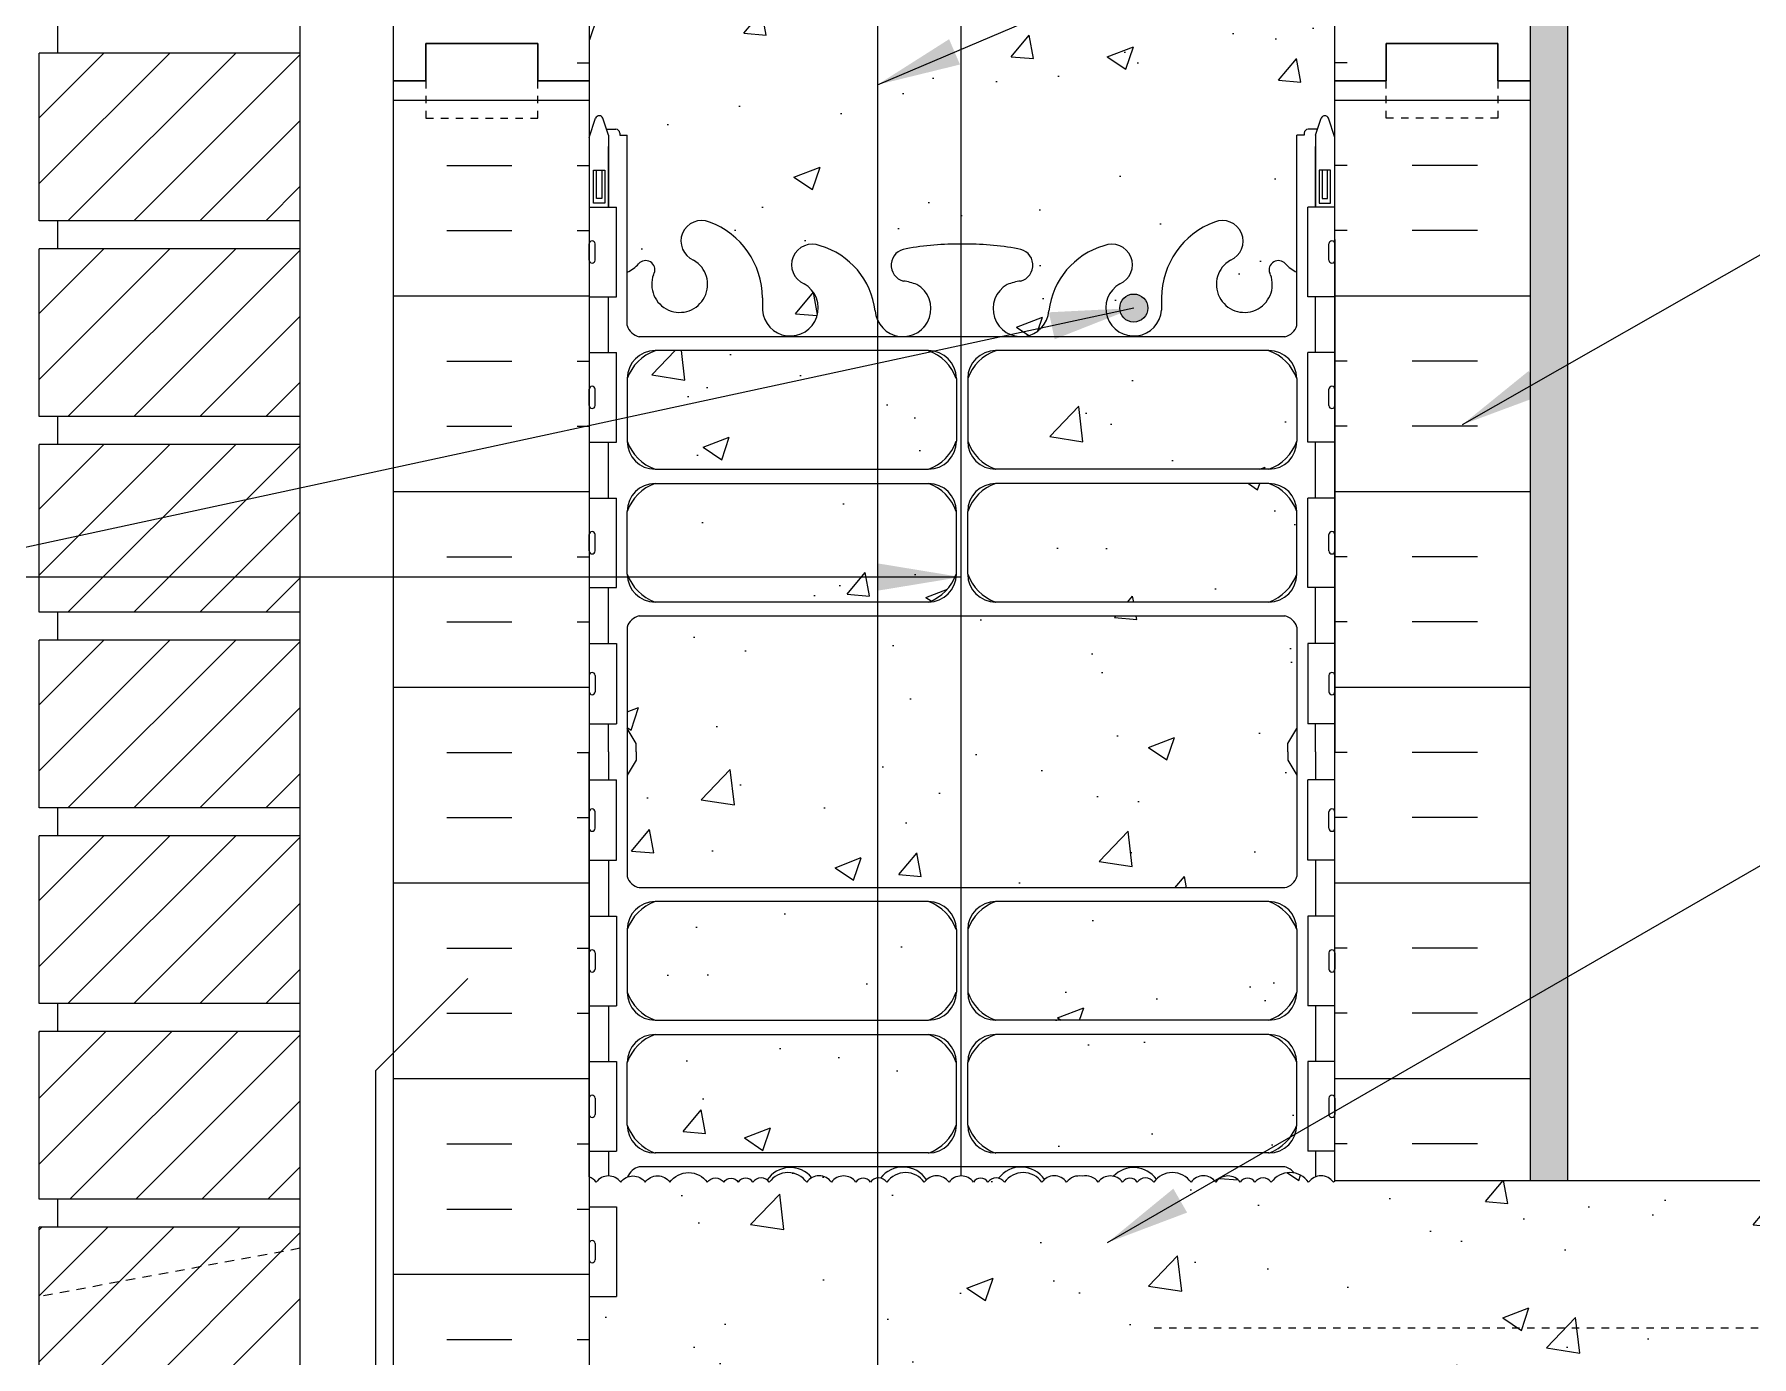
# Model space of a CAD drawing. Header units: inches. Extents: x 253.5 to 310.8, y 123.3 to 207.1.
# Drawn here: x 268.05 to 291.07, y 179.98 to 197.72 of the extents above; entities that cross this region are included whole.
import ezdxf

# ---------------------------------------------------------------- set-up
doc = ezdxf.new("R2010")
doc.units = ezdxf.units.IN
doc.header["$LTSCALE"] = 0.5
doc.header["$MEASUREMENT"] = 0
doc.linetypes.add('DASHED2', pattern=[0.375, 0.25, -0.125])
doc.linetypes.add('HIDDEN2', pattern=[0.1875, 0.125, -0.0625])
for name, color, linetype in [('HATCH', 12, 'Continuous'), ('line25', 2, 'Continuous'), ('LINE3', 3, 'Continuous'), ('LINE50', 5, 'Continuous'), ('LINE9', 9, 'Continuous'), ('TEXT', 4, 'Continuous'), ('Web_Edge', 9, 'Continuous')]:
    doc.layers.add(name, color=color, linetype=linetype)
doc.styles.add('DIM', font='romans.shx', dxfattribs={"width": 0.7})
doc.dimstyles.new('ext_12', dxfattribs={"dimscale": 12, "dimtxt": 0.075, "dimasz": 0.09375, "dimexe": 0.09375, "dimexo": 0.0625, "dimgap": 0.0625, "dimtad": 1, "dimdec": 1, "dimzin": 2, "dimdsep": 46, "dimlunit": 4, "dimtxsty": 'DIM', "dimcen": 0.09, "dimdle": 0.09375, "dimclrt": 4, "dimadec": 0, "dimazin": 0, "dimtfac": 1, "dimtdec": 1, "dimtmove": 2, "dimatfit": 3, "dimfxl": 1, "dimfrac": 2, "dimtolj": 1, "dimtzin": 0, "dimarcsym": 0})
pattern_1 = [(45, (204.37767, -13.7478), (-0.4419417, 0.4419417), [])]

msp = doc.modelspace()

# ---------------------------------------------------------------- hatches: boundary and pattern name
at = {"layer": 'HATCH'}
h = msp.add_hatch(dxfattribs=at)
h.set_pattern_fill('AR-CONC', color=256, scale=0.5)
h.set_pattern_definition([(50, (0, 0), (3.5863, -0.31376), [0.375, -4.125]), (355, (0, 0), (-0.693757, 3.76096), [0.3, -3.3]), (100.4514, (0.299, -0.026), (2.892544, 3.4472), [0.3187, -3.50571]), (46.1842, (0, 1), (5.336207, -0.827596), [0.5625, -6.1875]), (96.6356, (0.4447, 0.931), (4.67331, 4.87059), [0.47805, -5.25857]), (351.1842, (0, 1), (4.67331, 4.87059), [0.45, -4.95]), (21, (0.5, 0.75), (2.984535, -2.013094), [0.375, -4.125]), (326, (0.5, 0.75), (1.216577, 3.62575), [0.3, -3.3]), (71.4514, (0.7487, 0.5822), (4.201112, 1.612656), [0.3187, -3.50571]), (37.5, (0, 0), (0.0607993, 1.6644693), [0, -3.26, 0, -3.35, 0, -3.3125]), (7.5, (0, 0), (1.315348, 1.9720586), [0, -1.91, 0, -3.185, 0, -1.2625]), (327.5, (-1.115, 0), (2.669112, -0.1127744), [0, -1.25, 0, -3.9, 0, -5.175]), (317.5, (-1.615, 0), (2.915931, 0.500525), [0, -1.625, 0, -2.59, 0, -3.675])])
h.paths.add_polyline_path([(285.485, 206.096), (279.36, 206.096), (278.36, 207.096), (278.36, 205.096), (277.36, 206.096), (275.485, 206.096), (275.485, 203.29, 0.088416), (275.631, 203.192), (275.721, 203.192), (275.721, 203.151, -0.249069), (275.831, 202.943), (275.831, 202.876, -0.414214), (275.768, 202.813), (275.721, 202.813), (275.721, 202.743), (275.826, 202.743, -0.155529), (276.002, 202.609, 0.180914), (276.419, 202.298), (278, 201.945, 0.054974), (278.327, 201.909), (280.485, 201.909), (282.643, 201.909, 0.054974), (282.97, 201.945), (284.551, 202.298, 0.180914), (284.968, 202.609, -0.155529), (285.144, 202.743), (285.444, 202.743), (285.444, 202.243), (285.144, 202.243), (282.926, 201.747, 0.351061), (282.829, 201.625), (282.829, 201.412, 0.414214), (282.954, 201.287), (284.591, 201.287, 0.100756), (285.04, 201.415, -0.124673), (285.144, 201.443), (285.249, 201.443), (285.249, 201.513), (285.485, 201.513), (285.485, 203.16, -0.044931), (285.392, 203.106, 0.394118), (285.382, 203.08, 0.091123), (285.337, 203.158, 0.337614), (285.284, 203.17, 0.040132), (285.249, 203.151), (285.249, 203.192), (285.339, 203.192, 0.08841), (285.485, 203.29)])
h.paths.add_polyline_path([(285.485, 199.097, 0.08841), (285.339, 199.195), (285.249, 199.195), (285.249, 199.236, -0.249069), (285.139, 199.443), (285.139, 199.511, -0.414214), (285.201, 199.573), (285.249, 199.573), (285.249, 199.643), (285.144, 199.643, 0.231736), (284.786, 199.492, -0.8344), (284.575, 199.618), (284.587, 199.639, 2.155404), (284.048, 199.445, -1), (283.834, 198.934, -0.311223), (283.125, 199.95), (283.126, 200.115, 1.661382), (282.565, 199.762, -1), (282.351, 199.251, -0.30095), (281.615, 200.123, 1.661382), (281.054, 199.77, 0.055617), (281.233, 199.725, -0.843243), (281.199, 199.293, -0.047544), (280.485, 199.228, -0.047544), (279.771, 199.293, -0.843243), (279.737, 199.725, 0.055617), (279.916, 199.77, 1.661382), (279.355, 200.123, -0.30095), (278.619, 199.251, -1), (278.405, 199.762, 1.661382), (277.844, 200.115), (277.845, 199.95, -0.311223), (277.136, 198.934, -1), (276.922, 199.445, 2.155404), (276.383, 199.639), (276.395, 199.618, -0.834375), (276.184, 199.492, 0.23174), (275.826, 199.643), (275.721, 199.643), (275.721, 199.573), (275.768, 199.573, -0.414214), (275.831, 199.511), (275.831, 199.443, -0.249069), (275.721, 199.236), (275.721, 199.195), (275.631, 199.195, 0.088416), (275.485, 199.097), (275.485, 197.097), (275.485, 196.338), (275.57, 196.598, -0.6), (275.67, 196.598), (275.719, 196.448), (275.845, 196.448, -0.414214), (275.895, 196.398), (275.895, 196.368), (275.995, 196.368), (275.995, 194.531, 0.108933), (276.148, 194.644, -0.8344), (276.359, 194.519), (276.347, 194.498, 2.155404), (276.886, 194.692, -1), (277.1, 195.203, -0.311223), (277.809, 194.187), (277.808, 194.022, 1.661382), (278.369, 194.375, -1), (278.583, 194.886, -0.30095), (279.319, 194.014, 1.661382), (279.88, 194.366, 0.055617), (279.701, 194.412, -0.843243), (279.735, 194.844, -0.049932), (280.485, 194.909, -0.049932), (281.235, 194.844, -0.843243), (281.269, 194.412, 0.055617), (281.09, 194.366, 1.661382), (281.651, 194.014, -0.30095), (282.387, 194.886, -1), (282.601, 194.375, 1.661382), (283.162, 194.022), (283.161, 194.187, -0.311223), (283.87, 195.203, -1), (284.084, 194.692, 2.155404), (284.623, 194.498), (284.611, 194.519, -0.834375), (284.822, 194.644, 0.10894), (284.975, 194.531), (284.975, 196.368), (285.075, 196.368), (285.075, 196.398, -0.414214), (285.125, 196.448), (285.251, 196.448), (285.3, 196.598, -0.6), (285.4, 196.598), (285.485, 196.338)])
h.paths.add_polyline_path([(284.975, 189.771, 0.268138), (284.814, 189.919), (276.156, 189.919, 0.268156), (275.995, 189.771), (275.995, 188.41), (276.115, 188.21), (276.115, 188.097), (276.115, 187.985), (275.995, 187.785), (275.995, 186.423, 0.268156), (276.156, 186.275), (284.814, 186.275, 0.268138), (284.975, 186.423), (284.975, 187.785), (284.855, 187.985), (284.855, 188.097), (284.855, 188.21), (284.975, 188.41)])
h.paths.add_polyline_path([(280.409, 193.104, 0.225652), (280.034, 193.479), (276.37, 193.479, 0.225652), (275.995, 193.104), (275.995, 192.263, 0.225652), (276.37, 191.888), (280.034, 191.888, 0.225652), (280.409, 192.263)])
h.paths.add_polyline_path([(280.409, 191.322, 0.225652), (280.034, 191.697), (276.37, 191.697, 0.225652), (275.995, 191.322), (275.995, 190.482, 0.225652), (276.37, 190.107), (280.034, 190.107, 0.225652), (280.409, 190.482)])
h.paths.add_polyline_path([(284.975, 191.322, 0.225652), (284.6, 191.697), (280.936, 191.697, 0.225652), (280.561, 191.322), (280.561, 190.482, 0.225652), (280.936, 190.107), (284.6, 190.107, 0.225652), (284.975, 190.482)])
h.paths.add_polyline_path([(284.975, 192.263), (284.975, 193.104, 0.225652), (284.6, 193.479), (280.936, 193.479, 0.225652), (280.561, 193.104), (280.561, 192.263, 0.225652), (280.936, 191.888), (284.6, 191.888, 0.225652)])
h.paths.add_polyline_path([(280.409, 185.713, 0.225652), (280.034, 186.088), (276.37, 186.088, 0.225652), (275.995, 185.713), (275.995, 184.872, 0.225652), (276.37, 184.497), (280.034, 184.497, 0.225652), (280.409, 184.872)])
h.paths.add_polyline_path([(280.409, 183.931, 0.225652), (280.034, 184.306), (276.37, 184.306, 0.225652), (275.995, 183.931), (275.995, 183.091, 0.225652), (276.37, 182.716), (280.034, 182.716, 0.225652), (280.409, 183.091)])
h.paths.add_polyline_path([(284.975, 183.931, 0.225652), (284.6, 184.306), (280.936, 184.306, 0.225652), (280.561, 183.931), (280.561, 183.091, 0.225652), (280.936, 182.716), (284.6, 182.716, 0.225652), (284.975, 183.091)])
h.paths.add_polyline_path([(284.975, 185.713, 0.225652), (284.6, 186.088), (280.936, 186.088, 0.225652), (280.561, 185.713), (280.561, 184.872, 0.225652), (280.936, 184.497), (284.6, 184.497, 0.225652), (284.975, 184.872)])
h.paths.add_polyline_path([(297.133, 181.714), (297.133, 182.347), (285.485, 182.347, 0.039371), (285.465, 182.323, 0.520567), (285.133, 182.323, 0.520567), (284.632, 182.323, 0.520567), (284.41, 182.323, 0.56456), (284.216, 182.325, 0.513194), (283.888, 182.323, 0.520567), (283.556, 182.323, 0.520567), (283.055, 182.323, 0.520567), (282.833, 182.323, 0.56456), (282.639, 182.325, 0.513194), (282.311, 182.323, 0.309785), (282.096, 182.403, 0.302013), (281.888, 182.323, 0.520567), (281.556, 182.323, 0.520567), (281.055, 182.323, 0.520567), (280.833, 182.323, 0.56456), (280.639, 182.325, 0.513194), (280.311, 182.323, 0.520567), (279.979, 182.323, 0.520567), (279.478, 182.323, 0.520567), (279.256, 182.323, 0.56456), (279.062, 182.325, 0.513194), (278.734, 182.323, 0.520567), (278.402, 182.323, 0.520567), (277.901, 182.323, 0.520567), (277.679, 182.323, 0.56456), (277.485, 182.325, 0.56456), (277.291, 182.323, 0.520567), (277.069, 182.323, 0.520567), (276.568, 182.323, 0.520567), (276.236, 182.323, 0.513194), (275.908, 182.325, 0.513194), (275.58, 182.323, 0.151268), (275.485, 182.396), (275.485, 181.992), (275.85, 181.992), (275.85, 180.792), (275.485, 180.792), (275.485, 179.097, -0.56456), (275.679, 179.095, -0.520567), (275.901, 179.095, -0.520567), (276.402, 179.095, -0.520567), (276.734, 179.095, -0.513194), (277.062, 179.097, -0.56456), (277.256, 179.095, -0.520567), (277.478, 179.095, -0.520567), (277.979, 179.095, -0.520567), (278.311, 179.095, -0.513194), (278.639, 179.097, -0.56456), (278.833, 179.095, -0.520567), (279.055, 179.095, -0.520567), (279.556, 179.095, -0.520567), (279.888, 179.095, -0.513194), (280.216, 179.097, -0.56456), (280.41, 179.095, -0.520567), (280.632, 179.095, -0.520567), (281.133, 179.095, -0.343744), (281.371, 179.168, -0.41777), (281.8, 179.095, -0.520567), (282.022, 179.095, -0.56456), (282.216, 179.097, -0.56456), (282.41, 179.095, -0.520567), (282.632, 179.095, -0.520567), (283.133, 179.095, -0.520567), (283.465, 179.095, -0.039371), (283.485, 179.12, -0.584831), (283.837, 179.095, -0.520567), (284.338, 179.095, -0.520567), (284.56, 179.095, -0.56456), (284.754, 179.097, -0.56456), (284.948, 179.095, -0.520567), (285.17, 179.095, -0.406516), (285.485, 179.097), (286.172, 179.097), (286.172, 178.597), (287.672, 178.597), (287.672, 179.097), (287.672, 179.597), (297.133, 179.597), (297.133, 179.714), (298.133, 180.714), (296.133, 180.714)])
edge = h.paths.add_edge_path()
edge.add_line((301.375, 180.72), (301.053, 180.72))
edge.add_line((301.053, 180.72), (301.053, 180.845))
edge.add_line((301.053, 180.845), (301.396, 180.845))
edge.add_arc((301.278, 180.47), 0.393, -69.7322, 72.5069, ccw=False)
edge.add_line((301.414, 180.101), (300.983, 179.979))
edge.add_arc((301.041, 179.847), 0.144, 113.7456, 240.3185)
edge.add_line((300.97, 179.722), (301.438, 179.722))
edge.add_arc((301.466, 179.26), 0.463, 46.7137, 93.5654, ccw=False)
edge.add_line((301.784, 179.597), (304.693, 179.597))
edge.add_line((304.693, 179.597), (304.693, 180.37))
edge.add_spline(control_points=[(304.693, 180.37), (303.651, 180.931), (301.86, 181.894), (299.937, 181.34), (299.133, 181.108)], knot_values=[0, 0, 0, 0, 3.379125, 5.806437, 5.806437, 5.806437, 5.806437], degree=3, periodic=0)
edge.add_line((299.133, 181.108), (298.133, 180.108))
edge.add_line((298.133, 180.108), (298.133, 179.597))
edge.add_line((298.133, 179.597), (298.53, 179.597))
edge.add_line((298.53, 179.597), (300.942, 179.597))
edge.add_arc((301.041, 179.847), 0.269, 111.5979, 248.4021, ccw=False)
edge.add_line((300.942, 180.097), (301.375, 180.22))
edge.add_arc((301.278, 180.47), 0.268, 291.22, 428.78)
edge = h.paths.add_edge_path()
edge.add_line((304.693, 182.347), (298.133, 182.347))
edge.add_line((298.133, 182.347), (298.133, 182.108))
edge.add_line((298.133, 182.108), (297.133, 181.108))
edge.add_line((297.133, 181.108), (299.133, 181.108))
edge.add_spline(control_points=[(299.133, 181.108), (299.937, 181.34), (301.86, 181.894), (303.651, 180.931), (304.693, 180.37)], knot_values=[0, 0, 0, 0, 2.427311, 5.806437, 5.806437, 5.806437, 5.806437], degree=3, periodic=0)
edge.add_line((304.693, 180.37), (304.693, 182.347))
h.paths.add_polyline_path([(284.975, 178.368), (285.075, 178.368), (285.075, 178.398, -0.414214), (285.125, 178.448), (285.251, 178.448), (285.294, 178.58, -0.725737), (285.4, 178.598), (285.485, 178.338), (285.485, 179.097, 0.406516), (285.17, 179.095, 0.520567), (284.948, 179.095, 0.56456), (284.754, 179.097, 0.56456), (284.56, 179.095, 0.520567), (284.338, 179.095, 0.520567), (283.837, 179.095, 0.520567), (283.505, 179.095, 0.039371), (283.485, 179.12, 0.039371), (283.465, 179.095, 0.520567), (283.133, 179.095, 0.520567), (282.632, 179.095, 0.520567), (282.41, 179.095, 0.56456), (282.216, 179.097, 0.56456), (282.022, 179.095, 0.520567), (281.8, 179.095, 0.41777), (281.371, 179.168, 0.343744), (281.133, 179.095, 0.520567), (280.632, 179.095, 0.520567), (280.41, 179.095, 0.56456), (280.216, 179.097, 0.513194), (279.888, 179.095, 0.520567), (279.556, 179.095, 0.520567), (279.055, 179.095, 0.520567), (278.833, 179.095, 0.56456), (278.639, 179.097, 0.513194), (278.311, 179.095, 0.520567), (277.979, 179.095, 0.520567), (277.478, 179.095, 0.520567), (277.256, 179.095, 0.56456), (277.062, 179.097, 0.513194), (276.734, 179.095, 0.520567), (276.402, 179.095, 0.520567), (275.901, 179.095, 0.520567), (275.679, 179.095, 0.56456), (275.485, 179.097), (275.485, 178.338), (275.564, 178.58, -0.725737), (275.67, 178.598), (275.719, 178.448), (275.845, 178.448, -0.414214), (275.895, 178.398), (275.895, 178.368), (275.995, 178.368), (275.995, 176.531, 0.108933), (276.148, 176.644, -0.940476), (276.346, 176.493, 2.135543), (276.886, 176.692, -1), (277.1, 177.203, -0.311223), (277.809, 176.187), (277.808, 176.022, 1.661382), (278.369, 176.375, -1), (278.583, 176.886, -0.307094), (279.321, 175.99, 1.604516), (279.88, 176.366, 0.055617), (279.701, 176.412, -0.843243), (279.735, 176.844, -0.049932), (280.485, 176.909, -0.049932), (281.235, 176.844, -0.843243), (281.269, 176.412, 0.055617), (281.09, 176.366, 1.604516), (281.648, 175.99, -0.307094), (282.387, 176.886, -1), (282.601, 176.375, 1.661382), (283.162, 176.022), (283.161, 176.168, -0.316114), (283.87, 177.203, -1), (284.084, 176.692, 2.135543), (284.624, 176.493, -0.940447), (284.822, 176.644, 0.10894), (284.975, 176.531)])
h.paths.add_polyline_path([(280.409, 173.322, 0.225652), (280.034, 173.697), (276.37, 173.697, 0.225652), (275.995, 173.322), (275.995, 172.482, 0.225652), (276.37, 172.107), (280.034, 172.107, 0.225652), (280.409, 172.482)])
h.paths.add_polyline_path([(280.409, 175.104, 0.225652), (280.034, 175.479), (276.37, 175.479, 0.225652), (275.995, 175.104), (275.995, 174.263, 0.225652), (276.37, 173.888), (280.034, 173.888, 0.225652), (280.409, 174.263)])
h.paths.add_polyline_path([(284.975, 174.263), (284.975, 175.104, 0.225652), (284.6, 175.479), (280.936, 175.479, 0.225652), (280.561, 175.104), (280.561, 174.263, 0.225652), (280.936, 173.888), (284.6, 173.888, 0.225652)])
h.paths.add_polyline_path([(284.975, 173.322, 0.225652), (284.6, 173.697), (280.936, 173.697, 0.225652), (280.561, 173.322), (280.561, 172.482, 0.225652), (280.936, 172.107), (284.6, 172.107, 0.225652), (284.975, 172.482)])
h.paths.add_polyline_path([(284.975, 171.771, 0.268138), (284.814, 171.919), (276.156, 171.919, 0.268156), (275.995, 171.771), (275.995, 170.41), (276.115, 170.21), (276.115, 170.097), (276.115, 169.985), (275.995, 169.785), (275.995, 168.423, 0.268156), (276.156, 168.275), (284.814, 168.275, 0.268138), (284.975, 168.423), (284.975, 169.785), (284.855, 169.985), (284.855, 170.097), (284.855, 170.21), (284.975, 170.41)])
h.paths.add_polyline_path([(280.409, 167.713, 0.225652), (280.034, 168.088), (276.37, 168.088, 0.225652), (275.995, 167.713), (275.995, 166.872, 0.225652), (276.37, 166.497), (280.034, 166.497, 0.225652), (280.409, 166.872)])
h.paths.add_polyline_path([(280.409, 165.931, 0.225652), (280.034, 166.306), (276.37, 166.306, 0.225652), (275.995, 165.931), (275.995, 165.091, 0.225652), (276.37, 164.716), (280.034, 164.716, 0.225652), (280.409, 165.091)])
h.paths.add_polyline_path([(284.975, 165.931, 0.225652), (284.6, 166.306), (280.936, 166.306, 0.225652), (280.561, 165.931), (280.561, 165.091, 0.225652), (280.936, 164.716), (284.6, 164.716, 0.225652), (284.975, 165.091)])
h.paths.add_polyline_path([(284.975, 167.713, 0.225652), (284.6, 168.088), (280.936, 168.088, 0.225652), (280.561, 167.713), (280.561, 166.872, 0.225652), (280.936, 166.497), (284.6, 166.497, 0.225652), (284.975, 166.872)])
h.paths.add_polyline_path([(285.485, 161.857), (285.4, 161.596, -0.6), (285.3, 161.596), (285.251, 161.746), (285.125, 161.746, -0.414214), (285.075, 161.796), (285.075, 161.826), (284.975, 161.826), (284.975, 163.663, 0.108935), (284.822, 163.55, -0.8344), (284.611, 163.676), (284.623, 163.697, 2.155404), (284.084, 163.502, -1), (283.87, 162.991, -0.311223), (283.161, 164.007), (283.162, 164.172, 1.661382), (282.601, 163.82, -1), (282.387, 163.309, -0.30095), (281.651, 164.181, 1.661382), (281.09, 163.828, 0.055617), (281.269, 163.783, -0.843243), (281.235, 163.35, -0.049932), (280.485, 163.286, -0.049932), (279.735, 163.35, -0.843243), (279.701, 163.783, 0.055617), (279.88, 163.828, 1.661382), (279.319, 164.181, -0.30095), (278.583, 163.309, -1), (278.369, 163.82, 1.661382), (277.808, 164.172), (277.809, 164.007, -0.311223), (277.1, 162.991, -1), (276.886, 163.502, 2.155404), (276.347, 163.697), (276.359, 163.676, -0.834375), (276.148, 163.55, 0.108938), (275.995, 163.663), (275.995, 161.826), (275.895, 161.826), (275.895, 161.796, -0.414214), (275.845, 161.746), (275.719, 161.746), (275.67, 161.596, -0.6), (275.57, 161.596), (275.485, 161.857), (275.485, 161.097), (275.485, 159.097, 0.088416), (275.631, 159), (275.721, 159), (275.721, 158.958, -0.249069), (275.831, 158.751), (275.831, 158.684, -0.414214), (275.768, 158.621), (275.721, 158.621), (275.721, 158.551), (275.826, 158.551, 0.231736), (276.184, 158.702, -0.8344), (276.395, 158.577), (276.383, 158.555, 2.155404), (276.922, 158.75, -1), (277.136, 159.261, -0.311223), (277.845, 158.245), (277.844, 158.08, 1.661382), (278.405, 158.432, -1), (278.619, 158.944, -0.30095), (279.355, 158.071, 1.661382), (279.916, 158.424, 0.055617), (279.737, 158.47, -0.843243), (279.771, 158.902, -0.047544), (280.485, 158.967, -0.047544), (281.199, 158.902, -0.843243), (281.233, 158.47, 0.055617), (281.054, 158.424, 1.661382), (281.615, 158.071, -0.30095), (282.351, 158.944, -1), (282.565, 158.432, 1.661382), (283.126, 158.08), (283.125, 158.245, -0.311223), (283.834, 159.261, -1), (284.048, 158.75, 2.155404), (284.587, 158.555), (284.575, 158.577, -0.834375), (284.786, 158.702, 0.23174), (285.144, 158.551), (285.249, 158.551), (285.249, 158.621), (285.201, 158.621, -0.414214), (285.139, 158.684), (285.139, 158.751, -0.249069), (285.249, 158.958), (285.249, 159), (285.339, 159, 0.08841), (285.485, 159.097), (285.485, 161.097)])
h.paths.add_polyline_path([(285.485, 154.905, 0.08841), (285.339, 155.002), (285.249, 155.002), (285.249, 155.044, -0.249069), (285.139, 155.251), (285.139, 155.319, -0.414214), (285.201, 155.381), (285.249, 155.381), (285.249, 155.451), (285.144, 155.451, -0.168672), (284.958, 155.601, 0.17445), (284.551, 155.896), (282.97, 156.249, 0.054974), (282.643, 156.285), (280.485, 156.285), (278.327, 156.285, 0.054974), (278, 156.249), (276.419, 155.896, 0.17445), (276.012, 155.601, -0.168672), (275.826, 155.451), (275.721, 155.451), (275.721, 155.381), (275.768, 155.381, -0.414214), (275.831, 155.319), (275.831, 155.251, -0.249069), (275.721, 155.044), (275.721, 155.002), (275.631, 155.002, 0.088416), (275.485, 154.905), (275.485, 152.097), (279.688, 152.097), (280.688, 151.097), (280.688, 153.097), (281.688, 152.097), (285.485, 152.097)])
h = msp.add_hatch(dxfattribs=at)
h.set_pattern_fill('INSUL', color=256, scale=7, style=0)
h.set_pattern_definition([(0, (-2650.6766, -199.9123), (0, 2.625), []), (0, (-2650.6766, -199.0373), (0, 2.625), [0.875, -0.875]), (0, (-2650.6766, -198.1623), (0, 2.625), [0.875, -0.875])])
h.paths.add_polyline_path([(275.36, 206.096), (272.86, 206.096), (272.86, 197.097), (273.297, 197.097), (273.297, 197.597), (274.797, 197.597), (274.797, 197.097), (275.485, 197.097), (275.485, 205.971)])
h = msp.add_hatch(dxfattribs=at)
h.set_pattern_fill('INSUL', color=256, scale=7, style=0)
h.set_pattern_definition([(180, (3211.6466, -199.9123), (0, 2.625), []), (180, (3211.6466, -199.0373), (0, 2.625), [0.875, -0.875]), (180, (3211.6466, -198.1623), (0, 2.625), [0.875, -0.875])])
h.paths.add_polyline_path([(288.11, 206.096), (285.485, 206.096), (285.485, 197.097), (286.172, 197.097), (286.172, 197.597), (287.672, 197.597), (287.672, 197.097), (288.11, 197.097)])
h = msp.add_hatch(dxfattribs=at)
h.set_pattern_fill('AR-SAND', color=256, scale=0.25, style=0)
h.set_pattern_definition([(37.5, (223.66303, 73.79033), (-0.0157483, 0.4817059), [0, -0.38, 0, -0.425, 0, -0.40625]), (7.5, (223.663, 73.7903), (0.4424442, 0.7055365), [0, -0.205, 0, -0.3425, 0, -0.13125]), (327.5, (223.35553, 73.79033), (0.7785355, 0.0014148), [0, -0.125, 0, -0.45, 0, -0.5875]), (317.5, (223.3555, 73.7903), (0.7515317, 0.219419), [0, -0.0625, 0, -0.295, 0, -0.3375])])
h.paths.add_polyline_path([(288.61, 206.096), (288.11, 206.096), (288.11, 197.097), (288.11, 182.347), (288.61, 182.347)])
h = msp.add_hatch(dxfattribs=at)
h.set_pattern_fill('INSUL', color=256, scale=7, style=0)
h.set_pattern_definition([(0, (-2650.6766, -217.9123), (0, 2.625), []), (0, (-2650.6766, -217.0373), (0, 2.625), [0.875, -0.875]), (0, (-2650.6766, -216.1623), (0, 2.625), [0.875, -0.875])])
h.paths.add_polyline_path([(272.86, 179.097), (273.297, 179.097), (273.297, 179.597), (274.797, 179.597), (274.797, 179.097), (275.485, 179.097), (275.485, 197.097), (274.797, 197.097), (274.797, 197.597), (273.297, 197.597), (273.297, 197.097), (272.86, 197.097)])
h = msp.add_hatch(dxfattribs=at)
h.set_pattern_fill('INSUL', color=256, scale=7, style=0)
h.set_pattern_definition([(180, (3211.6466, -217.9123), (0, 2.625), []), (180, (3211.6466, -217.0373), (0, 2.625), [0.875, -0.875]), (180, (3211.6466, -216.1623), (0, 2.625), [0.875, -0.875])])
h.paths.add_polyline_path([(285.485, 182.347), (288.11, 182.347), (288.11, 197.097), (287.672, 197.097), (287.672, 197.597), (286.172, 197.597), (286.172, 197.097), (285.485, 197.097)])
h = msp.add_hatch(dxfattribs=at)
h.set_pattern_fill('ANSI31', color=256, scale=5, style=0)
h.set_pattern_definition([(45, (204.37767, -3.2478), (-0.4419417, 0.4419417), [])])
h.paths.add_polyline_path([(271.61, 197.471), (268.11, 197.471), (268.11, 195.221), (271.61, 195.221)])
h = msp.add_hatch(dxfattribs=at)
h.set_pattern_fill('ANSI31', color=256, scale=5, style=0)
h.set_pattern_definition([(45, (204.37767, -5.8728), (-0.4419417, 0.4419417), [])])
h.paths.add_polyline_path([(271.61, 194.846), (268.11, 194.846), (268.11, 192.596), (271.61, 192.596)])
h = msp.add_hatch(dxfattribs=at)
h.set_pattern_fill('ANSI31', color=256, scale=5, style=0)
h.set_pattern_definition([(45, (204.37767, -8.4978), (-0.4419417, 0.4419417), [])])
h.paths.add_polyline_path([(271.61, 192.221), (268.11, 192.221), (268.11, 189.971), (271.61, 189.971)])
h = msp.add_hatch(dxfattribs=at)
h.set_pattern_fill('ANSI31', color=256, scale=5, style=0)
h.set_pattern_definition([(45, (204.37767, -11.1228), (-0.4419417, 0.4419417), [])])
h.paths.add_polyline_path([(271.61, 189.596), (268.11, 189.596), (268.11, 187.346), (271.61, 187.346)])
h = msp.add_hatch(dxfattribs=at)
h.set_pattern_fill('ANSI31', color=256, scale=5, style=0)
h.set_pattern_definition(pattern_1)
h.paths.add_polyline_path([(271.61, 186.971), (268.11, 186.971), (268.11, 184.721), (271.61, 184.721)])
h = msp.add_hatch(dxfattribs=at)
h.set_pattern_fill('ANSI31', color=256, scale=5, style=0)
h.set_pattern_definition(pattern_1)
h.paths.add_polyline_path([(271.61, 182.096), (271.61, 184.346), (268.11, 184.346), (268.11, 182.096)])
h = msp.add_hatch(dxfattribs=at)
h.set_pattern_fill('ANSI31', color=256, scale=5, style=0)
h.set_pattern_definition(pattern_1)
h.paths.add_polyline_path([(271.61, 181.437), (271.61, 181.721), (268.11, 181.721), (268.11, 180.789)])
h = msp.add_hatch(dxfattribs=at)
h.set_pattern_fill('ANSI31', color=256, scale=5, style=0)
h.set_pattern_definition(pattern_1)
h.paths.add_polyline_path([(271.61, 179.471), (271.61, 181.437), (268.11, 180.789), (268.11, 179.471)])
at = {"layer": 'LINE3'}
msp.add_hatch(color=256, dxfattribs=at).paths.add_polyline_path([(282.6, 194.05, 1), (282.975, 194.05, 1)])

# ---------------------------------------------------------------- linework, layer by layer
at = {"layer": 'HATCH'}
for points in [[(275.908, 182.325, 0.513194), (275.58, 182.323, 0.151268), (275.485, 182.396, 0.151268)], [(275.908, 182.325, -0.513194), (276.236, 182.323, -0.520567), (276.568, 182.323, -0.520567), (277.069, 182.323, -0.520567), (277.291, 182.323, -0.56456), (277.485, 182.325)], [(279.062, 182.325, 0.513194), (278.734, 182.323, 0.520567), (278.402, 182.323, 0.520567), (277.901, 182.323, 0.520567), (277.679, 182.323, 0.56456), (277.485, 182.325)], [(280.639, 182.325, 0.513194), (280.311, 182.323, 0.520567), (279.979, 182.323, 0.520567), (279.478, 182.323, 0.520567), (279.256, 182.323, 0.56456), (279.062, 182.325)], [(282.096, 182.403, 0.302013), (281.888, 182.323, 0.520567), (281.556, 182.323, 0.520567), (281.055, 182.323, 0.520567), (280.833, 182.323, 0.56456), (280.639, 182.325)], [(282.639, 182.325, 0.513194), (282.311, 182.323, 0.309785), (282.096, 182.403, 0.309785)], [(284.216, 182.325, 0.513194), (283.888, 182.323, 0.520567), (283.556, 182.323, 0.520567), (283.055, 182.323, 0.520567), (282.833, 182.323, 0.56456), (282.639, 182.325)], [(285.485, 182.347, 0.039371), (285.465, 182.323, 0.520567), (285.133, 182.323, 0.520567), (284.632, 182.323, 0.520567), (284.41, 182.323, 0.56456), (284.216, 182.325)]]:
    msp.add_lwpolyline(points, format="xyb", dxfattribs=at)
at = {"layer": 'line25'}
for p, q in [((275.485, 206.096), (275.485, 197.097)), ((285.485, 182.347), (285.485, 206.096)), ((271.61, 179.096), (271.61, 200.221)), ((268.36, 197.471), (268.36, 197.846)), ((268.11, 195.221), (268.11, 197.471)), ((271.61, 197.471), (268.11, 197.471)), ((275.485, 197.097), (275.485, 179.097)), ((275.485, 195.402), (275.85, 195.402)), ((275.85, 194.202), (275.85, 195.402)), ((285.485, 195.402), (285.12, 195.402)), ((285.12, 194.202), (285.12, 195.402)), ((271.61, 195.221), (268.11, 195.221)), ((268.36, 194.846), (268.36, 195.221)), ((268.11, 192.596), (268.11, 194.846)), ((271.61, 194.846), (268.11, 194.846)), ((275.485, 194.202), (275.85, 194.202)), ((285.485, 194.202), (285.12, 194.202)), ((275.485, 193.452), (275.85, 193.452)), ((275.85, 192.252), (275.85, 193.452)), ((285.485, 193.452), (285.12, 193.452)), ((285.12, 192.252), (285.12, 193.452)), ((271.61, 192.596), (268.11, 192.596)), ((268.36, 192.221), (268.36, 192.596)), ((268.11, 189.971), (268.11, 192.221)), ((271.61, 192.221), (268.11, 192.221)), ((275.485, 192.252), (275.85, 192.252)), ((285.485, 192.252), (285.12, 192.252)), ((275.485, 191.502), (275.85, 191.502)), ((275.85, 190.302), (275.85, 191.502)), ((285.485, 191.502), (285.12, 191.502)), ((285.12, 190.302), (285.12, 191.502)), ((275.485, 190.302), (275.85, 190.302)), ((285.485, 190.302), (285.12, 190.302)), ((271.61, 189.971), (268.11, 189.971)), ((268.36, 189.596), (268.36, 189.971)), ((268.11, 187.346), (268.11, 189.596)), ((271.61, 189.596), (268.11, 189.596)), ((275.485, 189.552), (275.85, 189.552)), ((275.85, 189.552), (275.85, 188.472)), ((285.485, 189.552), (285.12, 189.552)), ((285.12, 189.552), (285.12, 188.472)), ((275.485, 188.472), (275.85, 188.472)), ((285.485, 188.472), (285.12, 188.472)), ((275.485, 187.722), (275.85, 187.722)), ((275.85, 186.642), (275.85, 187.722)), ((285.485, 187.722), (285.12, 187.722)), ((285.12, 186.642), (285.12, 187.722)), ((271.61, 187.346), (268.11, 187.346)), ((268.36, 186.971), (268.36, 187.346)), ((268.11, 184.721), (268.11, 186.971)), ((271.61, 186.971), (268.11, 186.971)), ((275.485, 186.642), (275.85, 186.642)), ((285.485, 186.642), (285.12, 186.642)), ((275.485, 185.892), (275.85, 185.892)), ((275.85, 185.892), (275.85, 184.692)), ((285.485, 185.892), (285.12, 185.892)), ((285.12, 185.892), (285.12, 184.692)), ((271.61, 184.721), (268.11, 184.721)), ((268.36, 184.346), (268.36, 184.721)), ((275.485, 184.692), (275.85, 184.692)), ((285.485, 184.692), (285.12, 184.692)), ((268.11, 182.096), (268.11, 184.346)), ((271.61, 184.346), (268.11, 184.346)), ((275.485, 183.942), (275.85, 183.942)), ((275.85, 183.942), (275.85, 182.742)), ((285.485, 183.942), (285.12, 183.942)), ((285.12, 183.942), (285.12, 182.742)), ((275.485, 182.742), (275.85, 182.742)), ((285.485, 182.742), (285.12, 182.742)), ((285.485, 182.347), (297.133, 182.347)), ((271.61, 182.096), (268.11, 182.096)), ((268.36, 181.721), (268.36, 182.096)), ((275.485, 181.992), (275.85, 181.992)), ((275.85, 181.992), (275.85, 180.792)), ((271.61, 181.721), (268.11, 181.721)), ((268.11, 179.471), (268.11, 181.721)), ((275.485, 180.792), (275.85, 180.792))]:
    msp.add_line(p, q, dxfattribs=at)
at = {"layer": 'LINE3'}
for p, q in [((280.468, 206.097), (280.468, 182.408)), ((279.35, 200.838), (279.35, 156.441))]:
    msp.add_line(p, q, dxfattribs=at)
msp.add_circle((282.788, 194.05), 0.188, dxfattribs=at)
at = {"layer": 'LINE50'}
for p, q in [((272.86, 197.097), (272.86, 206.096)), ((288.11, 197.097), (288.11, 206.096)), ((272.86, 179.097), (272.86, 197.097)), ((288.11, 182.347), (288.11, 197.097))]:
    msp.add_line(p, q, dxfattribs=at)
for points in [[(272.86, 197.097), (273.297, 197.097), (273.297, 197.597), (274.797, 197.597), (274.797, 197.097), (275.485, 197.097)], [(275.485, 197.097), (274.797, 197.097), (274.797, 197.597), (273.297, 197.597), (273.297, 197.097), (272.86, 197.097)], [(288.11, 197.097), (287.672, 197.097), (287.672, 197.597), (286.172, 197.597), (286.172, 197.097), (285.485, 197.097)], [(285.485, 197.097), (286.172, 197.097), (286.172, 197.597), (287.672, 197.597), (287.672, 197.097), (288.11, 197.097)]]:
    msp.add_lwpolyline(points, dxfattribs=at)
at = {"layer": 'LINE9', "linetype": 'Continuous'}
msp.add_line((288.61, 182.347), (288.61, 206.096), dxfattribs=at)
at = {"layer": 'LINE9'}
for p, q in [((275.485, 194.692), (275.485, 194.912)), ((275.485, 194.857), (275.485, 194.857)), ((275.525, 194.952), (275.525, 194.952)), ((275.565, 194.692), (275.565, 194.912)), ((285.405, 194.692), (285.405, 194.912)), ((285.445, 194.952), (285.445, 194.952)), ((285.485, 194.692), (285.485, 194.912)), ((285.485, 194.857), (285.485, 194.857)), ((275.485, 194.747), (275.485, 194.747)), ((275.525, 194.652), (275.525, 194.652)), ((285.445, 194.652), (285.445, 194.652)), ((285.485, 194.747), (285.485, 194.747)), ((275.525, 193.002), (275.525, 193.002)), ((285.445, 193.002), (285.445, 193.002)), ((275.485, 192.742), (275.485, 192.962)), ((275.485, 192.907), (275.485, 192.907)), ((275.485, 192.797), (275.485, 192.797)), ((275.565, 192.742), (275.565, 192.962)), ((285.405, 192.742), (285.405, 192.962)), ((285.485, 192.742), (285.485, 192.962)), ((285.485, 192.907), (285.485, 192.907)), ((285.485, 192.797), (285.485, 192.797)), ((275.525, 192.702), (275.525, 192.702)), ((285.445, 192.702), (285.445, 192.702)), ((275.485, 190.792), (275.485, 191.012)), ((275.485, 190.957), (275.485, 190.957)), ((275.525, 191.052), (275.525, 191.052)), ((275.565, 190.792), (275.565, 191.012)), ((285.405, 190.792), (285.405, 191.012)), ((285.445, 191.052), (285.445, 191.052)), ((285.485, 190.792), (285.485, 191.012)), ((285.485, 190.957), (285.485, 190.957)), ((275.485, 190.847), (275.485, 190.847)), ((275.525, 190.752), (275.525, 190.752)), ((285.445, 190.752), (285.445, 190.752)), ((285.485, 190.847), (285.485, 190.847)), ((275.485, 189.122), (275.485, 188.902)), ((275.485, 189.067), (275.485, 189.067)), ((275.525, 189.162), (275.525, 189.162)), ((275.565, 189.122), (275.565, 188.902)), ((285.405, 189.122), (285.405, 188.902)), ((285.445, 189.162), (285.445, 189.162)), ((285.485, 189.122), (285.485, 188.902)), ((285.485, 189.067), (285.485, 189.067)), ((275.485, 188.957), (275.485, 188.957)), ((275.525, 188.862), (275.525, 188.862)), ((285.445, 188.862), (285.445, 188.862)), ((285.485, 188.957), (285.485, 188.957)), ((275.485, 187.072), (275.485, 187.292)), ((275.485, 187.237), (275.485, 187.237)), ((275.525, 187.332), (275.525, 187.332)), ((275.565, 187.072), (275.565, 187.292)), ((285.405, 187.072), (285.405, 187.292)), ((285.445, 187.332), (285.445, 187.332)), ((285.485, 187.072), (285.485, 187.292)), ((285.485, 187.237), (285.485, 187.237)), ((275.485, 187.127), (275.485, 187.127)), ((275.525, 187.032), (275.525, 187.032)), ((285.445, 187.032), (285.445, 187.032)), ((285.485, 187.127), (285.485, 187.127)), ((275.485, 185.402), (275.485, 185.182)), ((275.525, 185.442), (275.525, 185.442)), ((275.565, 185.402), (275.565, 185.182)), ((285.405, 185.402), (285.405, 185.182)), ((285.445, 185.442), (285.445, 185.442)), ((285.485, 185.402), (285.485, 185.182)), ((275.485, 185.347), (275.485, 185.347)), ((275.485, 185.237), (275.485, 185.237)), ((275.525, 185.142), (275.525, 185.142)), ((285.445, 185.142), (285.445, 185.142)), ((285.485, 185.347), (285.485, 185.347)), ((285.485, 185.237), (285.485, 185.237)), ((272.626, 183.823), (273.86, 185.058)), ((272.626, 179.301), (272.626, 183.823)), ((275.485, 183.452), (275.485, 183.232)), ((275.485, 183.397), (275.485, 183.397)), ((275.565, 183.452), (275.565, 183.232)), ((285.405, 183.452), (285.405, 183.232)), ((285.485, 183.452), (285.485, 183.232)), ((285.485, 183.397), (285.485, 183.397)), ((275.485, 183.287), (275.485, 183.287)), ((275.525, 183.192), (275.525, 183.192)), ((285.445, 183.192), (285.445, 183.192)), ((285.485, 183.287), (285.485, 183.287)), ((275.485, 181.502), (275.485, 181.282)), ((275.525, 181.542), (275.525, 181.542)), ((275.565, 181.502), (275.565, 181.282)), ((275.485, 181.447), (275.485, 181.447)), ((275.485, 181.337), (275.485, 181.337)), ((275.525, 181.242), (275.525, 181.242))]:
    msp.add_line(p, q, dxfattribs=at)
at = {"layer": 'LINE9', "linetype": 'DASHED2'}
msp.add_line((271.61, 181.437), (268.11, 180.789), dxfattribs=at)
at = {"layer": 'LINE9', "linetype": 'HIDDEN2'}
msp.add_line((283.062, 180.37), (297.789, 180.37), dxfattribs=at)
at = {"layer": 'LINE9', "linetype": 'DASHED2', "ltscale": 0.15}
for points in [[(273.297, 197.097), (273.297, 197.097), (273.297, 196.597), (274.797, 196.597), (274.797, 197.097), (274.797, 197.097)], [(273.297, 197.097), (273.297, 197.097), (273.297, 196.597), (274.797, 196.597), (274.797, 197.097), (274.797, 197.097)], [(287.672, 197.097), (287.672, 197.097), (287.672, 196.597), (286.172, 196.597), (286.172, 197.097), (286.172, 197.097)], [(287.672, 197.097), (287.672, 197.097), (287.672, 196.597), (286.172, 196.597), (286.172, 197.097), (286.172, 197.097)]]:
    msp.add_lwpolyline(points, dxfattribs=at)
at = {"layer": 'LINE9'}
for centre, start, end in [((275.525, 194.912), 90, 180), ((275.525, 194.912), 360, 90), ((285.445, 194.912), 90, 180), ((285.445, 194.912), 0, 90), ((275.525, 194.692), 180, 270), ((275.525, 194.692), 270, 0), ((285.445, 194.692), 180, 270), ((285.445, 194.692), 270, 0), ((275.525, 192.962), 90, 180), ((275.525, 192.962), 360, 90), ((285.445, 192.962), 90, 180), ((285.445, 192.962), 0, 90), ((275.525, 192.742), 180, 270), ((275.525, 192.742), 270, 0), ((285.445, 192.742), 180, 270), ((285.445, 192.742), 270, 0), ((275.525, 191.012), 90, 180), ((275.525, 191.012), 360, 90), ((285.445, 191.012), 90, 180), ((285.445, 191.012), 0, 90), ((275.525, 190.792), 180, 270), ((275.525, 190.792), 270, 0), ((285.445, 190.792), 180, 270), ((285.445, 190.792), 270, 0), ((275.525, 189.122), 90, 180), ((275.525, 189.122), 0, 90), ((285.445, 189.122), 90, 180), ((285.445, 189.122), 360, 90), ((275.525, 188.902), 180, 270), ((275.525, 188.902), 270, 0), ((285.445, 188.902), 180, 270), ((285.445, 188.902), 270, 0), ((275.525, 187.292), 90, 180), ((275.525, 187.292), 360, 90), ((285.445, 187.292), 90, 180), ((285.445, 187.292), 0, 90), ((275.525, 187.072), 180, 270), ((275.525, 187.072), 270, 0), ((285.445, 187.072), 180, 270), ((285.445, 187.072), 270, 0), ((275.525, 185.402), 90, 180), ((275.525, 185.402), 0, 90), ((285.445, 185.402), 90, 180), ((285.445, 185.402), 360, 90), ((275.525, 185.182), 180, 270), ((275.525, 185.182), 270, 0), ((285.445, 185.182), 180, 270), ((285.445, 185.182), 270, 0), ((275.525, 183.452), 90, 180), ((275.525, 183.452), 0, 90), ((285.445, 183.452), 90, 180), ((285.445, 183.452), 360, 90), ((275.525, 183.232), 180, 270), ((275.525, 183.232), 270, 0), ((285.445, 183.232), 180, 270), ((285.445, 183.232), 270, 0), ((275.525, 181.502), 90, 180), ((275.525, 181.502), 0, 90), ((275.525, 181.282), 180, 270), ((275.525, 181.282), 270, 0)]:
    msp.add_arc(centre, 0.04, start, end, dxfattribs=at)
at = {"layer": 'Web_Edge'}
for p, q in [((275.485, 196.338), (275.57, 196.598)), ((275.745, 196.368), (275.67, 196.598)), ((275.719, 196.448), (275.845, 196.448)), ((285.251, 196.448), (285.125, 196.448)), ((285.225, 196.368), (285.3, 196.598)), ((285.485, 196.338), (285.4, 196.598)), ((275.745, 196.368), (275.745, 195.402)), ((275.895, 196.398), (275.895, 196.398)), ((275.895, 196.398), (275.895, 196.368)), ((275.895, 196.368), (275.995, 196.368)), ((275.995, 193.815), (275.995, 196.368)), ((285.075, 196.368), (284.975, 196.368)), ((284.975, 193.814), (284.975, 196.368)), ((285.075, 196.398), (285.075, 196.398)), ((285.075, 196.398), (285.075, 196.368)), ((285.225, 196.368), (285.225, 195.402)), ((276.347, 194.498), (276.359, 194.519)), ((284.623, 194.498), (284.611, 194.519)), ((277.809, 194.187), (277.808, 194.022)), ((283.161, 194.187), (283.162, 194.022)), ((284.814, 193.666), (276.156, 193.666)), ((280.034, 193.479), (276.37, 193.479)), ((284.6, 193.479), (280.936, 193.479)), ((275.995, 193.104), (275.995, 192.263)), ((280.409, 193.104), (280.409, 192.263)), ((280.561, 193.105), (280.561, 192.264)), ((284.975, 193.104), (284.975, 192.263)), ((276.37, 191.888), (280.034, 191.888)), ((284.6, 191.888), (280.936, 191.888)), ((276.37, 191.697), (280.034, 191.697)), ((284.6, 191.697), (280.936, 191.697)), ((275.995, 190.482), (275.995, 191.322)), ((280.409, 190.482), (280.409, 191.322)), ((280.561, 190.481), (280.561, 191.322)), ((284.975, 190.482), (284.975, 191.322)), ((280.034, 190.107), (276.37, 190.107)), ((284.6, 190.107), (280.936, 190.107)), ((275.995, 189.771), (275.995, 186.423)), ((284.814, 189.919), (276.156, 189.919)), ((284.975, 189.771), (284.975, 186.423)), ((276.115, 188.21), (275.995, 188.41)), ((276.115, 188.21), (275.995, 188.41)), ((284.855, 188.21), (284.975, 188.41)), ((284.855, 188.21), (284.975, 188.41)), ((276.115, 188.097), (276.115, 188.21)), ((276.115, 188.097), (276.115, 188.21)), ((284.855, 188.097), (284.855, 188.21)), ((284.855, 188.097), (284.855, 188.21)), ((276.115, 187.985), (275.995, 187.785)), ((276.115, 187.985), (275.995, 187.785)), ((276.115, 188.097), (276.115, 187.985)), ((276.115, 188.097), (276.115, 187.985)), ((284.855, 188.097), (284.855, 187.985)), ((284.855, 188.097), (284.855, 187.985)), ((284.855, 187.985), (284.975, 187.785)), ((284.855, 187.985), (284.975, 187.785)), ((284.814, 186.275), (276.156, 186.275)), ((280.034, 186.088), (276.37, 186.088)), ((284.6, 186.088), (280.936, 186.088)), ((275.995, 185.713), (275.995, 184.872)), ((280.409, 185.713), (280.409, 184.872)), ((280.561, 185.714), (280.561, 184.873)), ((284.975, 185.713), (284.975, 184.872)), ((276.37, 184.497), (280.034, 184.497)), ((284.6, 184.497), (280.936, 184.497)), ((276.37, 184.306), (280.034, 184.306)), ((284.6, 184.306), (280.936, 184.306)), ((275.995, 183.091), (275.995, 183.931)), ((280.409, 183.091), (280.409, 183.931)), ((280.561, 183.09), (280.561, 183.931)), ((284.975, 183.091), (284.975, 183.931)), ((280.034, 182.716), (276.37, 182.716)), ((284.6, 182.716), (280.936, 182.716)), ((284.814, 182.528), (276.156, 182.528))]:
    msp.add_line(p, q, dxfattribs=at)
for points in [[(275.745, 195.402), (275.745, 196.218)], [(285.225, 195.402), (285.225, 196.218)], [(275.485, 194.968), (275.485, 188.097)], [(285.485, 194.968), (285.485, 188.097)], [(275.745, 193.452), (275.745, 194.202)], [(285.225, 193.452), (285.225, 194.202)], [(275.745, 191.502), (275.745, 192.252)], [(285.225, 191.502), (285.225, 192.252)], [(275.745, 189.552), (275.745, 190.302)], [(285.225, 189.552), (285.225, 190.302)], [(275.745, 188.097), (275.745, 188.472)], [(285.225, 188.097), (285.225, 188.472)], [(275.485, 182.396), (275.485, 188.097)], [(275.745, 188.097), (275.745, 187.722)], [(285.225, 188.097), (285.225, 187.722)], [(285.485, 182.347), (285.485, 188.097)], [(275.745, 186.642), (275.745, 185.892)], [(285.225, 186.642), (285.225, 185.892)], [(275.745, 184.692), (275.745, 183.942)], [(285.225, 184.692), (285.225, 183.942)], [(275.745, 182.742), (275.745, 182.408)], [(285.225, 182.742), (285.225, 182.395)]]:
    msp.add_lwpolyline(points, dxfattribs=at)
for points in [[(275.695, 195.458), (275.545, 195.458), (275.545, 195.898), (275.695, 195.898)], [(275.655, 195.518), (275.585, 195.518), (275.585, 195.898), (275.655, 195.898)], [(285.275, 195.458), (285.425, 195.458), (285.425, 195.898), (285.275, 195.898)], [(285.315, 195.518), (285.385, 195.518), (285.385, 195.898), (285.315, 195.898)]]:
    msp.add_lwpolyline(points, close=True, dxfattribs=at)
for centre, radius, start, end in [((275.62, 196.572), 0.0567, 28.0725, 151.9275), ((275.845, 196.398), 0.05, 0, 90), ((285.125, 196.398), 0.05, 90, 180), ((285.35, 196.572), 0.0567, 28.0725, 151.9275), ((276.993, 194.947), 0.277, 67.32, 247.32), ((276.717, 194.181), 1.092, 0.3332, 69.4825), ((284.253, 194.181), 1.092, 110.5175, 179.6668), ((283.977, 194.947), 0.277, 292.68, 112.68), ((278.476, 194.63), 0.277, 67.32, 247.32), ((278.292, 193.894), 1.034, 6.6669, 73.6635), ((279.755, 194.625), 0.22, 95.1835, 255.7396), ((280.432, 191.132), 3.777, 89.1934, 100.6275), ((280.538, 191.132), 3.777, 79.3725, 90.8066), ((281.215, 194.625), 0.22, 284.2604, 84.8165), ((282.678, 193.894), 1.034, 106.3365, 173.3331), ((282.494, 194.63), 0.277, 292.68, 112.68), ((275.815, 194.934), 0.441, 294.1187, 318.9873), ((276.242, 194.562), 0.125, 339.6243, 138.9873), ((276.699, 194.367), 0.375, 159.6243, 60.0685), ((284.271, 194.367), 0.375, 119.9315, 20.3757), ((284.728, 194.562), 0.125, 41.0127, 200.3757), ((285.155, 194.934), 0.441, 221.0127, 245.8818), ((278.182, 194.05), 0.375, 184.2448, 60.0685), ((279.693, 194.041), 0.375, 184.2448, 60.0685), ((279.586, 193.586), 0.834, 69.3729, 82.1063), ((281.277, 194.041), 0.375, 119.9315, 355.7552), ((281.384, 193.586), 0.834, 97.8937, 110.6271), ((282.788, 194.05), 0.375, 119.9315, 355.7552), ((276.204, 193.88), 0.219, 197.3882, 257.4322), ((284.766, 193.88), 0.219, 282.5678, 342.6083), ((276.577, 192.897), 0.617, 109.5682, 160.4318), ((276.37, 193.104), 0.375, 90, 180), ((279.827, 192.897), 0.617, 19.5682, 70.4318), ((280.034, 193.104), 0.375, 360, 90), ((281.143, 192.897), 0.617, 109.5682, 160.4318), ((280.936, 193.104), 0.375, 90, 180), ((284.393, 192.897), 0.617, 19.5682, 70.4318), ((284.6, 193.104), 0.375, 360, 90), ((276.577, 192.47), 0.617, 199.5682, 250.4318), ((276.37, 192.263), 0.375, 180, 270), ((279.827, 192.47), 0.617, 289.5682, 340.4318), ((280.034, 192.263), 0.375, 270, 0), ((281.143, 192.47), 0.617, 199.5682, 250.4318), ((280.936, 192.263), 0.375, 180, 270), ((284.393, 192.47), 0.617, 289.5682, 340.4318), ((284.6, 192.263), 0.375, 270, 0), ((276.577, 191.116), 0.617, 109.5682, 160.4318), ((276.37, 191.322), 0.375, 90, 180), ((279.827, 191.116), 0.617, 19.5682, 70.4318), ((280.034, 191.322), 0.375, 360, 90), ((281.143, 191.116), 0.617, 109.5682, 160.4318), ((280.936, 191.322), 0.375, 90, 180), ((284.393, 191.116), 0.617, 19.5682, 70.4318), ((284.6, 191.322), 0.375, 360, 90), ((276.577, 190.688), 0.617, 199.5682, 250.4318), ((276.37, 190.482), 0.375, 180, 270), ((279.827, 190.688), 0.617, 289.5682, 340.4318), ((280.034, 190.482), 0.375, 270, 0), ((281.143, 190.688), 0.617, 199.5682, 250.4318), ((280.936, 190.482), 0.375, 180, 270), ((284.393, 190.688), 0.617, 289.5682, 340.4318), ((284.6, 190.482), 0.375, 270, 0), ((276.204, 189.706), 0.219, 102.5678, 162.612), ((284.766, 189.706), 0.219, 17.3917, 77.4322), ((276.204, 186.489), 0.219, 197.388, 257.4322), ((284.766, 186.489), 0.219, 282.5678, 342.6083), ((276.577, 185.506), 0.617, 109.5682, 160.4318), ((276.37, 185.713), 0.375, 90, 180), ((279.827, 185.506), 0.617, 19.5682, 70.4318), ((280.034, 185.713), 0.375, 360, 90), ((281.143, 185.506), 0.617, 109.5682, 160.4318), ((280.936, 185.713), 0.375, 90, 180), ((284.393, 185.506), 0.617, 19.5682, 70.4318), ((284.6, 185.713), 0.375, 360, 90), ((276.577, 185.079), 0.617, 199.5682, 250.4318), ((276.37, 184.872), 0.375, 180, 270), ((279.827, 185.079), 0.617, 289.5682, 340.4318), ((280.034, 184.872), 0.375, 270, 0), ((281.143, 185.079), 0.617, 199.5682, 250.4318), ((280.936, 184.872), 0.375, 180, 270), ((284.393, 185.079), 0.617, 289.5682, 340.4318), ((284.6, 184.872), 0.375, 270, 0), ((276.577, 183.725), 0.617, 109.5682, 160.4318), ((276.37, 183.931), 0.375, 90, 180), ((279.827, 183.725), 0.617, 19.5682, 70.4318), ((280.034, 183.931), 0.375, 360, 90), ((281.143, 183.725), 0.617, 109.5682, 160.4318), ((280.936, 183.931), 0.375, 90, 180), ((284.393, 183.725), 0.617, 19.5682, 70.4318), ((284.6, 183.931), 0.375, 360, 90), ((276.577, 183.297), 0.617, 199.5682, 250.4318), ((276.37, 183.091), 0.375, 180, 270), ((279.827, 183.297), 0.617, 289.5682, 340.4318), ((280.034, 183.091), 0.375, 270, 0), ((281.143, 183.297), 0.617, 199.5682, 250.4318), ((280.936, 183.091), 0.375, 180, 270), ((284.393, 183.297), 0.617, 289.5682, 340.4318), ((284.6, 183.091), 0.375, 270, 0), ((276.204, 182.315), 0.219, 102.5678, 158.3943), ((278.182, 182.145), 0.375, 39.7076, 146.1032), ((279.693, 182.153), 0.375, 32.7758, 143.1238), ((281.277, 182.153), 0.375, 33.4828, 143.3732), ((282.788, 182.145), 0.375, 36.0731, 136.284), ((284.766, 182.315), 0.219, 37.557, 77.4322)]:
    msp.add_arc(centre, radius, start, end, dxfattribs=at)

# ---------------------------------------------------------------- leaders
at = {"layer": 'TEXT'}
for points in [[(279.35, 197.045), (291.875, 202.391), (294.006, 202.391)], [(287.196, 192.487), (292.822, 195.696), (295.098, 195.696)], [(282.788, 194.05), (266.08, 190.442), (260.389, 190.442)], [(282.437, 181.514), (292.26, 187.19), (293.941, 187.19)]]:
    msp.add_leader(points, dimstyle='ext_12', override={"dimgap": 0.0625, "dimtad": 0}, dxfattribs=at)
msp.add_leader([(280.468, 190.442), (260.389, 190.442)], dimstyle='ext_12', dxfattribs=at)

doc.saveas('drawing.dxf')
